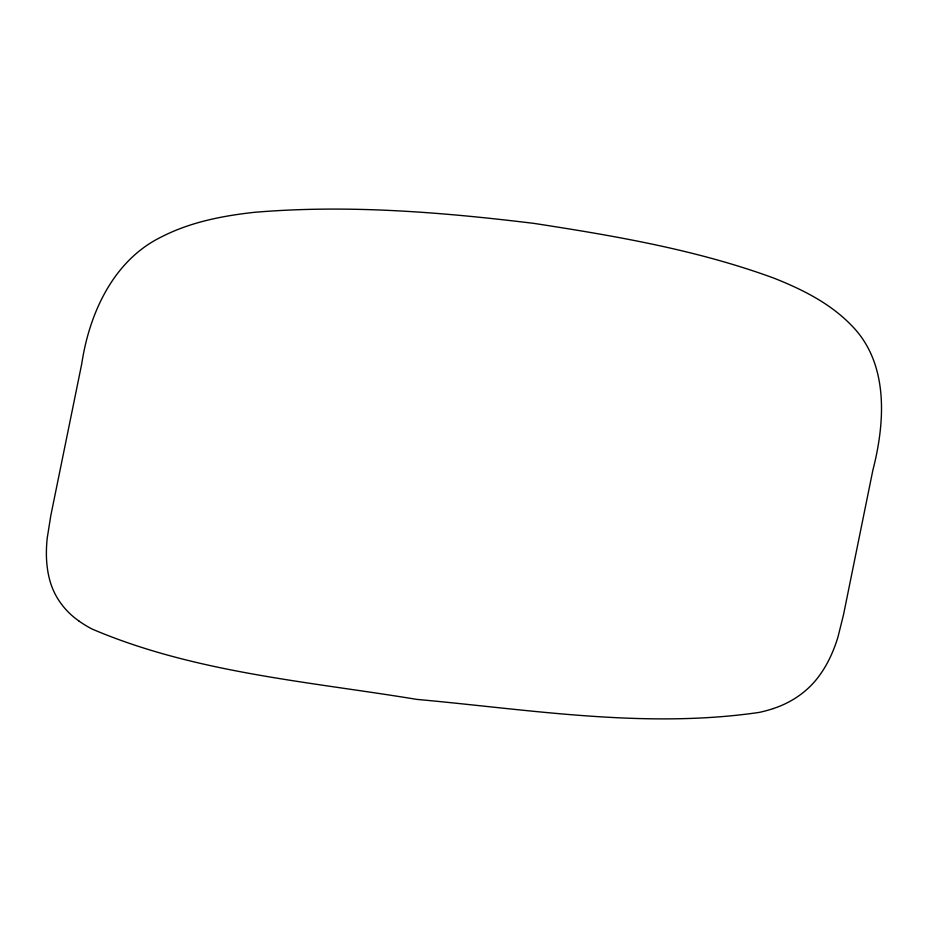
<?xml version="1.0" encoding="UTF-8"?>
<svg xmlns="http://www.w3.org/2000/svg" width="928" height="928" viewBox="0 0 928 928"><rect width="100%" height="100%" fill="white"/><g stroke="black" fill="none" stroke-linecap="round" stroke-linejoin="round"><path stroke-width="1.39" d="M773.372 708.528C791.398 702.658 807.801 691.488 819.018 676.094A82.302 48.418 -76.2 0 0 829.899 657.929L830.757 656.119A91.153 53.627 -76.2 0 0 837.996 636.921L843.517 614.719L872.854 470.252C885.231 422.194 889.152 362.894 851.046 324.962C829.771 303.038 801.815 289.2 773.732 278.075C696.522 249.771 614.846 235.851 533.832 223.37C441.194 212.106 347.2 204.392 253.959 212.361C222.36 215.876 190.437 222.105 161.913 236.686C113.599 259.968 89.378 313.061 81.757 363.73L50.796 515.666L47.224 538.112A91.153 53.627 -76.2 0 0 46.481 558.122L46.586 560.048A82.302 48.418 -76.2 0 0 49.718 579.965C54.068 596.646 64.867 611.239 78.961 621.018M773.372 708.551A309.917 182.317 -76.2 0 1 759.232 712.402C645.54 729.014 530.19 709.653 416.788 699.387C307.945 681.43 194.613 672.788 92.139 629.068A303.7 178.663 -76.2 0 1 78.95 621.052"/></g></svg>
